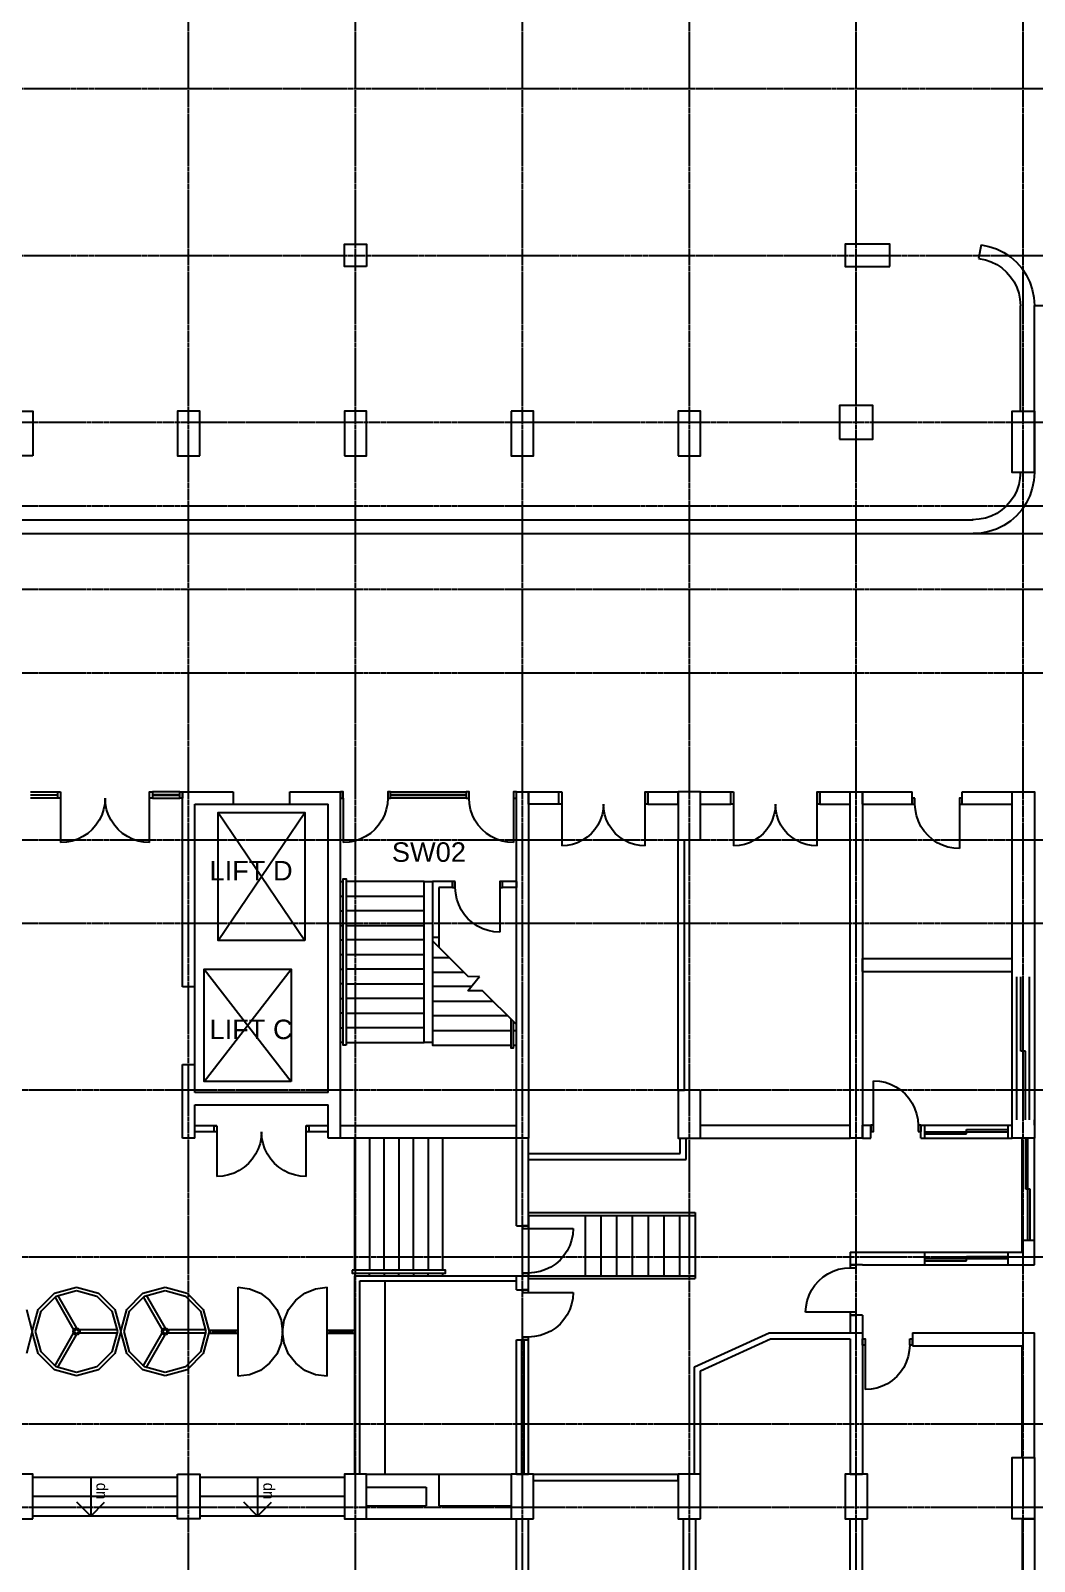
# Model space of a CAD drawing. Header units: millimetres. Extents: x -65483 to 85267, y -36001 to 67826.
# Drawn here: x -2373 to 15668, y -10690 to 16814 of the extents above; entities that cross this region are included whole.
import ezdxf

# ---------------------------------------------------------------- set-up
doc = ezdxf.new("R2010")
doc.units = ezdxf.units.MM
doc.linetypes.add('PCENTRE', pattern=[50.8, 31.75, -6.35, 6.35, -6.35])
for name, color, linetype in [('Boundaries_and_building_grids', 140, 'Continuous'), ('BRICK_WALLS_P4', 1, 'Continuous'), ('COLUMNS_P5', 5, 'Continuous'), ('DR', 8, 'Continuous'), ('Fourth Floor - Stairs', 8, 'Continuous'), ('LIFTS AND STAIRS', 8, 'Continuous'), ('TEXT', 2, 'Continuous'), ('WA', 6, 'Continuous'), ('WN', 4, 'Continuous')]:
    doc.layers.add(name, color=color, linetype=linetype)
doc.styles.add('Arial1', font='arial.ttf')

msp = doc.modelspace()

# ---------------------------------------------------------------- linework, layer by layer
at = {"layer": 'Boundaries_and_building_grids', "color": 140, "linetype": 'PCENTRE', "lineweight": -3}
for p, q in [((467, -17978), (467, 48423)), ((3467, -17978), (3467, 48423)), ((6467, -17978), (6467, 48423)), ((9467, -17978), (9467, 48423)), ((12467, -17978), (12467, 48423)), ((15467, -17978), (15467, 48423)), ((-52891, 15776), (50767, 15776)), ((-52891, 12776), (50767, 12776)), ((-62623, 9776), (50767, 9776)), ((-62623, 8276), (50767, 8276)), ((-62623, 6776), (50767, 6776)), ((-62623, 5276), (50767, 5276)), ((-62623, 2276), (50767, 2276)), ((-62623, 776), (50767, 776)), ((50767, -2224), (-62623, -2224)), ((50767, -5224), (-62623, -5224)), ((50767, -8224), (-62623, -8224)), ((50767, -9724), (-52891, -9724))]:
    msp.add_line(p, q, dxfattribs=at)
at = {"layer": 'BRICK_WALLS_P4'}
for p, q in [((6577, 3136), (7122, 3136)), ((6577, 2916), (6577, 3136)), ((7122, 2916), (7122, 3136)), ((8722, 2916), (8722, 3136)), ((8722, 3136), (9267, 3136)), ((9267, 2916), (9267, 3136)), ((9667, 3136), (10212, 3136)), ((9667, 2916), (9667, 3136)), ((10212, 2916), (10212, 3136)), ((11812, 3136), (12357, 3136)), ((11812, 2916), (11812, 3136)), ((12357, 2916), (12357, 3136)), ((12577, 2916), (12577, 3136)), ((12577, 3136), (13472, 3136)), ((13472, 2916), (13472, 3136)), ((14372, 3136), (15267, 3136)), ((14372, 2916), (14372, 3136)), ((15267, 2916), (15267, 3136)), ((7122, 2916), (6577, 2916)), ((8722, 2916), (9267, 2916)), ((9667, 2916), (10212, 2916)), ((11812, 2916), (12357, 2916)), ((12577, 2916), (13472, 2916)), ((14372, 2916), (15267, 2916)), ((9267, 2276), (9377, 2276)), ((9267, -2224), (9267, 2276)), ((9377, -2224), (9377, 2276)), ((5210, 1526), (4852, 1526)), ((4852, 1526), (4852, 526)), ((5210, 1416), (4962, 1416)), ((4962, 1416), (4962, 350)), ((5210, 1416), (5210, 1526)), ((6357, 1526), (6110, 1526)), ((6110, 1416), (6110, 1526)), ((6357, 1416), (6110, 1416)), ((6357, 1526), (6357, 1416)), ((4852, 526), (4962, 526)), ((12577, 141), (15267, 141)), ((12577, -89), (12577, 141)), ((15267, -89), (15267, 141)), ((12577, -89), (15267, -89)), ((9267, -2224), (9377, -2224)), ((977, -2864), (577, -2864)), ((577, -2974), (577, -2864)), ((977, -2974), (577, -2974)), ((2977, -2864), (2577, -2864)), ((2977, -2974), (2577, -2974)), ((2977, -2974), (2977, -2864)), ((6357, -2864), (3197, -2864)), ((3197, -3084), (3197, -2864)), ((9667, -2854), (12357, -2854)), ((9667, -3084), (9667, -2854)), ((12357, -3084), (12357, -2854)), ((12577, -3084), (12577, -2854)), ((12577, -2854), (12727, -2854)), ((12727, -2854), (12727, -2964)), ((12727, -3084), (12727, -2854)), ((13627, -2854), (13627, -2964)), ((13627, -3084), (13627, -2854)), ((13627, -2854), (15267, -2854)), ((13697, -3084), (13697, -2854)), ((15197, -3084), (15197, -2854)), ((15267, -3084), (15267, -2854)), ((6357, -3084), (3197, -3084)), ((6357, -4659), (6357, -3084)), ((6577, -4659), (6577, -3084)), ((9299, -3359), (9299, -3084)), ((9409, -3469), (9409, -3084)), ((9667, -3084), (12357, -3084)), ((12577, -3084), (12357, -3084)), ((12577, -3084), (12727, -3084)), ((13627, -3084), (15267, -3084)), ((6577, -3359), (9299, -3359)), ((6577, -3469), (9409, -3469)), ((6357, -4659), (6577, -4659)), ((6577, -4659), (6467, -4659)), ((15447, -4919), (15667, -4919)), ((15447, -5134), (15447, -4919)), ((15667, -5364), (15667, -4919)), ((12357, -5134), (12357, -5414)), ((12357, -5134), (13697, -5134)), ((13697, -5364), (13697, -5134)), ((15197, -5364), (15197, -5134)), ((15197, -5134), (15447, -5134)), ((12357, -5364), (12467, -5364)), ((12577, -5364), (12357, -5364)), ((12577, -5364), (13697, -5364)), ((15197, -5364), (15667, -5364)), ((6357, -5809), (6357, -5559)), ((6357, -5559), (6577, -5559)), ((6577, -5559), (6467, -5559)), ((6577, -5809), (6577, -5559)), ((6357, -5809), (6577, -5809)), ((6577, -5809), (6467, -5809)), ((12357, -6214), (12357, -6584)), ((12357, -6264), (12467, -6264)), ((12577, -6264), (12357, -6264)), ((12577, -6264), (12577, -6584)), ((9557, -7194), (10902, -6584)), ((10902, -6584), (12577, -6584)), ((12577, -6584), (12577, -6804)), ((13477, -6584), (15667, -6584)), ((13477, -6584), (13477, -6814)), ((15667, -8824), (15667, -6584)), ((6357, -9124), (6357, -6709)), ((6357, -6709), (6577, -6709)), ((6577, -6709), (6467, -6709)), ((6577, -9124), (6577, -6709)), ((9667, -7265), (10926, -6694)), ((10926, -6694), (12357, -6694)), ((12357, -6694), (12357, -9124)), ((12577, -6804), (12577, -6694)), ((12577, -6814), (12577, -9124)), ((13477, -6804), (13477, -6694)), ((13477, -6814), (15447, -6814)), ((15447, -8824), (15447, -6814)), ((9557, -9124), (9557, -7194)), ((9667, -9124), (9667, -7265)), ((15447, -8824), (15667, -8824)), ((4967, -9124), (4967, -9694)), ((6357, -9124), (6577, -9124)), ((6667, -9124), (9267, -9124)), ((6667, -9234), (6667, -9124)), ((6667, -9234), (9267, -9234)), ((9267, -9234), (9267, -9124)), ((12357, -9124), (12577, -9124)), ((3667, -9354), (4737, -9354)), ((4737, -9354), (4737, -9694)), ((3667, -9694), (4737, -9694)), ((4967, -9694), (6267, -9694)), ((3667, -9924), (6267, -9924)), ((6357, -12524), (6357, -9924)), ((6357, -9924), (6577, -9924)), ((6577, -12524), (6577, -9924)), ((9357, -9924), (9577, -9924)), ((9357, -9924), (9357, -12524)), ((9577, -9924), (9577, -12524)), ((12357, -12614), (12357, -9924)), ((12357, -9924), (12577, -9924)), ((12577, -12614), (12577, -9924)), ((15447, -9924), (15447, -12524)), ((15447, -9924), (15667, -9924)), ((15667, -9924), (15667, -12524))]:
    msp.add_line(p, q, dxfattribs=at)
at = {"layer": 'BRICK_WALLS_P4', "linetype": 'Continuous'}
msp.add_line((15667, -2854), (15667, -2754), dxfattribs=at)
at = {"layer": 'COLUMNS_P5'}
for p, q in [((357, -364), (357, 3136)), ((357, 3136), (1267, 3136)), ((1267, 3136), (1267, 2916)), ((2287, 2916), (2287, 3136)), ((2287, 3136), (3197, 3136)), ((3197, -3084), (3197, 3136)), ((577, -364), (577, 2916)), ((577, 2916), (1267, 2916)), ((1267, 2916), (2287, 2916)), ((2287, 2916), (2977, 2916)), ((2977, -2264), (2977, 2916)), ((577, -364), (357, -364)), ((577, -1764), (577, -364)), ((357, -1764), (577, -1764)), ((357, -3084), (357, -1764)), ((577, -2264), (577, -1764)), ((2977, -2264), (577, -2264)), ((577, -2484), (2977, -2484)), ((577, -3084), (577, -2484)), ((2977, -3084), (2977, -2484)), ((577, -3084), (357, -3084)), ((3197, -3084), (2977, -3084))]:
    msp.add_line(p, q, dxfattribs=at)
for points in [[(3667, 12576), (3267, 12576), (3267, 12976), (3667, 12976), (3667, 12576)], [(12167, 9476), (12767, 9476), (12767, 10076), (12167, 10076), (12167, 9476)]]:
    msp.add_lwpolyline(points, dxfattribs=at)
at = {"layer": 'COLUMNS_P5', "lineweight": -3}
for points in [[(13067, 12576), (13067, 12976), (12267, 12976), (12267, 12576)], [(-2333, 9176), (-2733, 9176), (-2733, 9976), (-2333, 9976)], [(667, 9176), (667, 9976), (267, 9976), (267, 9176)], [(3267, 9176), (3667, 9176), (3667, 9976), (3267, 9976)], [(6267, 9976), (6267, 9176), (6667, 9176), (6667, 9976)], [(9267, 9176), (9667, 9176), (9667, 9976), (9267, 9976)], [(15667, 8876), (15267, 8876), (15267, 9976), (15667, 9976)], [(6577, 3136), (6577, -3084), (6357, -3084), (6357, 3136)], [(9667, 3136), (9267, 3136), (9267, 2276), (9667, 2276)], [(12577, 3136), (12577, -3084), (12357, -3084), (12357, 3136)], [(15267, -3084), (15267, 3136), (15667, 3136), (15667, -3084), (15267, -3084)], [(9667, -2224), (9267, -2224), (9267, -3084), (9667, -3084)], [(15667, -8824), (15667, -9924), (15267, -9924), (15267, -8824)], [(-2333, -9924), (-2333, -9124), (-2733, -9124), (-2733, -9924)], [(267, -9124), (667, -9124), (667, -9924), (267, -9924)], [(3667, -9124), (3267, -9124), (3267, -9924), (3667, -9924)], [(6667, -9924), (6667, -9124), (6267, -9124), (6267, -9924)], [(9667, -9924), (9667, -9124), (9267, -9124), (9267, -9924)], [(12667, -9924), (12667, -9124), (12267, -9124), (12267, -9924)]]:
    msp.add_lwpolyline(points, close=True, dxfattribs=at)
at = {"layer": 'DR'}
for p, q in [((-1833, 3026), (-1833, 2226)), ((-1033, 3026), (-1040, 2921)), ((-1026, 2921), (-1033, 3026)), ((-233, 2226), (-233, 3026)), ((3247, 3026), (3247, 2226)), ((4047, 3026), (4040, 2921)), ((4097, 3026), (4097, 3081)), ((5514, 2921), (5507, 3026)), ((6307, 3026), (6307, 2226)), ((-1060, 2819), (-1094, 2720)), ((-1040, 2921), (-1060, 2819)), ((-1006, 2819), (-1026, 2921)), ((-972, 2720), (-1006, 2819)), ((4020, 2819), (3986, 2720)), ((4040, 2921), (4020, 2819)), ((5534, 2819), (5514, 2921)), ((5568, 2720), (5534, 2819)), ((7172, 2916), (7172, 2166)), ((7916, 2818), (7897, 2722)), ((7922, 2916), (7916, 2818)), ((7929, 2818), (7922, 2916)), ((7948, 2722), (7929, 2818)), ((8672, 2166), (8672, 2916)), ((10262, 2916), (10262, 2166)), ((11006, 2818), (10987, 2722)), ((11012, 2916), (11006, 2818)), ((11019, 2818), (11012, 2916)), ((11038, 2722), (11019, 2818)), ((11762, 2166), (11762, 2916)), ((13529, 2811), (13522, 2916)), ((13549, 2709), (13529, 2811)), ((14322, 2916), (14322, 2116)), ((-1198, 2539), (-1267, 2460)), ((-1140, 2626), (-1198, 2539)), ((-1094, 2720), (-1140, 2626)), ((-926, 2626), (-972, 2720)), ((-867, 2539), (-926, 2626)), ((-798, 2460), (-867, 2539)), ((3882, 2539), (3813, 2460)), ((3940, 2626), (3882, 2539)), ((3986, 2720), (3940, 2626)), ((5614, 2626), (5568, 2720)), ((5673, 2539), (5614, 2626)), ((5742, 2460), (5673, 2539)), ((7822, 2541), (7767, 2459)), ((7865, 2629), (7822, 2541)), ((7897, 2722), (7865, 2629)), ((7979, 2629), (7948, 2722)), ((8023, 2541), (7979, 2629)), ((8077, 2459), (8023, 2541)), ((10912, 2541), (10857, 2459)), ((10955, 2629), (10912, 2541)), ((10987, 2722), (10955, 2629)), ((11069, 2629), (11038, 2722)), ((11113, 2541), (11069, 2629)), ((11167, 2459), (11113, 2541)), ((13583, 2610), (13549, 2709)), ((13629, 2516), (13583, 2610)), ((13688, 2429), (13629, 2516)), ((-1728, 2233), (-1833, 2226)), ((-1626, 2253), (-1728, 2233)), ((-1527, 2287), (-1626, 2253)), ((-1433, 2333), (-1527, 2287)), ((-1346, 2391), (-1433, 2333)), ((-1267, 2460), (-1346, 2391)), ((-720, 2391), (-798, 2460)), ((-633, 2333), (-720, 2391)), ((-539, 2287), (-633, 2333)), ((-440, 2253), (-539, 2287)), ((-337, 2233), (-440, 2253)), ((-233, 2226), (-337, 2233)), ((3352, 2233), (3247, 2226)), ((3454, 2253), (3352, 2233)), ((3553, 2287), (3454, 2253)), ((3647, 2333), (3553, 2287)), ((3734, 2391), (3647, 2333)), ((3813, 2460), (3734, 2391)), ((5820, 2391), (5742, 2460)), ((5907, 2333), (5820, 2391)), ((6001, 2287), (5907, 2333)), ((6100, 2253), (6001, 2287)), ((6203, 2233), (6100, 2253)), ((6307, 2226), (6203, 2233)), ((7459, 2223), (7366, 2191)), ((7547, 2266), (7459, 2223)), ((7629, 2321), (7547, 2266)), ((7703, 2385), (7629, 2321)), ((7767, 2459), (7703, 2385)), ((8142, 2385), (8077, 2459)), ((8216, 2321), (8142, 2385)), ((8297, 2266), (8216, 2321)), ((8385, 2223), (8297, 2266)), ((8478, 2191), (8385, 2223)), ((10549, 2223), (10456, 2191)), ((10637, 2266), (10549, 2223)), ((10719, 2321), (10637, 2266)), ((10793, 2385), (10719, 2321)), ((10857, 2459), (10793, 2385)), ((11232, 2385), (11167, 2459)), ((11306, 2321), (11232, 2385)), ((11387, 2266), (11306, 2321)), ((11475, 2223), (11387, 2266)), ((11568, 2191), (11475, 2223)), ((13757, 2350), (13688, 2429)), ((13835, 2281), (13757, 2350)), ((13922, 2223), (13835, 2281)), ((14016, 2177), (13922, 2223)), ((7270, 2172), (7172, 2166)), ((7366, 2191), (7270, 2172)), ((8574, 2172), (8478, 2191)), ((8672, 2166), (8574, 2172)), ((10360, 2172), (10262, 2166)), ((10456, 2191), (10360, 2172)), ((11664, 2172), (11568, 2191)), ((11762, 2166), (11664, 2172)), ((14115, 2143), (14016, 2177)), ((14218, 2123), (14115, 2143)), ((14322, 2116), (14218, 2123)), ((5267, 1311), (5260, 1416)), ((6060, 1416), (6060, 616)), ((5287, 1209), (5267, 1311)), ((5321, 1110), (5287, 1209)), ((5367, 1016), (5321, 1110)), ((5425, 929), (5367, 1016)), ((5494, 850), (5425, 929)), ((5573, 781), (5494, 850)), ((5660, 723), (5573, 781)), ((5754, 677), (5660, 723)), ((5853, 643), (5754, 677)), ((5955, 623), (5853, 643)), ((6060, 616), (5955, 623)), ((12777, -2854), (12777, -2054)), ((12777, -2054), (12882, -2061)), ((12882, -2061), (12984, -2082)), ((12984, -2082), (13083, -2115)), ((13083, -2115), (13177, -2161)), ((13177, -2161), (13264, -2220)), ((13264, -2220), (13343, -2289)), ((13343, -2289), (13412, -2367)), ((13412, -2367), (13470, -2454)), ((13470, -2454), (13516, -2548)), ((13516, -2548), (13550, -2647)), ((13550, -2647), (13570, -2750)), ((13570, -2750), (13577, -2854)), ((977, -2974), (977, -3774)), ((1777, -2974), (1770, -3079)), ((1784, -3079), (1777, -2974)), ((2577, -3774), (2577, -2974)), ((1716, -3280), (1670, -3374)), ((1750, -3181), (1716, -3280)), ((1770, -3079), (1750, -3181)), ((1804, -3181), (1784, -3079)), ((1838, -3280), (1804, -3181)), ((1884, -3374), (1838, -3280)), ((1543, -3540), (1464, -3609)), ((1612, -3461), (1543, -3540)), ((1670, -3374), (1612, -3461)), ((1943, -3461), (1884, -3374)), ((2012, -3540), (1943, -3461)), ((2090, -3609), (2012, -3540)), ((1082, -3767), (977, -3774)), ((1184, -3747), (1082, -3767)), ((1283, -3713), (1184, -3747)), ((1377, -3667), (1283, -3713)), ((1464, -3609), (1377, -3667)), ((2177, -3667), (2090, -3609)), ((2271, -3713), (2177, -3667)), ((2370, -3747), (2271, -3713)), ((2473, -3767), (2370, -3747)), ((2577, -3774), (2473, -3767)), ((6577, -4709), (7377, -4709)), ((7350, -4916), (7316, -5015)), ((7370, -4814), (7350, -4916)), ((7377, -4709), (7370, -4814)), ((7212, -5196), (7143, -5275)), ((7270, -5109), (7212, -5196)), ((7316, -5015), (7270, -5109)), ((6784, -5482), (6682, -5502)), ((6883, -5448), (6784, -5482)), ((6977, -5402), (6883, -5448)), ((7064, -5344), (6977, -5402)), ((7143, -5275), (7064, -5344)), ((11957, -5521), (12051, -5475)), ((12051, -5475), (12150, -5442)), ((12150, -5442), (12253, -5421)), ((12253, -5421), (12357, -5414)), ((-1945, -5871), (-1547, -5764)), ((-1547, -5764), (-1150, -5871)), ((-355, -5871), (43, -5764)), ((43, -5764), (440, -5871)), ((1357, -7364), (1357, -5764)), ((1357, -5764), (1564, -5792)), ((2750, -5792), (2957, -5764)), ((2957, -7364), (2957, -5764)), ((6682, -5502), (6577, -5509)), ((11664, -5814), (11723, -5727)), ((11723, -5727), (11792, -5649)), ((11792, -5649), (11870, -5580)), ((11870, -5580), (11957, -5521)), ((-2236, -6162), (-1945, -5871)), ((-2184, -6192), (-1915, -5923)), ((-1940, -5938), (-1599, -6529)), ((-1915, -5923), (-1547, -5824)), ((-1889, -5908), (-1547, -6499)), ((-1547, -5824), (-1180, -5923)), ((-1180, -5923), (-911, -6192)), ((-1150, -5871), (-859, -6162)), ((-646, -6162), (-355, -5871)), ((-594, -6192), (-325, -5923)), ((-350, -5938), (-9, -6529)), ((-325, -5923), (43, -5824)), ((-298, -5908), (43, -6499)), ((43, -5824), (410, -5923)), ((410, -5923), (679, -6192)), ((440, -5871), (731, -6162)), ((1564, -5792), (1757, -5871)), ((1757, -5871), (1923, -5999)), ((1923, -5999), (2050, -6164)), ((2264, -6164), (2392, -5999)), ((2392, -5999), (2557, -5871)), ((2557, -5871), (2750, -5792)), ((6577, -5859), (7377, -5859)), ((7370, -5964), (7350, -6066)), ((7377, -5859), (7370, -5964)), ((11564, -6110), (11584, -6007)), ((11584, -6007), (11618, -5908)), ((11618, -5908), (11664, -5814)), ((-2449, -6162), (-2342, -6559)), ((-2342, -6559), (-2236, -6162)), ((-2282, -6559), (-2184, -6192)), ((-911, -6192), (-812, -6559)), ((-859, -6162), (-752, -6559)), ((-752, -6559), (-646, -6162)), ((-692, -6559), (-594, -6192)), ((679, -6192), (778, -6559)), ((731, -6162), (838, -6559)), ((2050, -6164), (2130, -6357)), ((2184, -6357), (2264, -6164)), ((7270, -6259), (7212, -6346)), ((7316, -6165), (7270, -6259)), ((7350, -6066), (7316, -6165)), ((11557, -6214), (11564, -6110)), ((12357, -6214), (11557, -6214)), ((-2342, -6559), (-2449, -6957)), ((-2236, -6957), (-2342, -6559)), ((-2342, -6559), (-2342, -6559)), ((-2184, -6927), (-2282, -6559)), ((-1940, -7180), (-1599, -6589)), ((-1607, -6559), (-1599, -6529)), ((-1599, -6589), (-1607, -6559)), ((-1599, -6529), (-1577, -6507)), ((-1577, -6611), (-1599, -6589)), ((-1582, -6559), (-1577, -6542)), ((-1577, -6577), (-1582, -6559)), ((-1577, -6507), (-1547, -6499)), ((-1577, -6542), (-1565, -6529)), ((-1565, -6589), (-1577, -6577)), ((-1565, -6529), (-1547, -6525)), ((-1547, -6594), (-1565, -6589)), ((-1547, -6499), (-1517, -6507)), ((-1547, -6525), (-1530, -6529)), ((-1530, -6589), (-1547, -6594)), ((-1530, -6529), (-1517, -6542)), ((-1517, -6577), (-1530, -6589)), ((-1517, -6507), (-1495, -6529)), ((-1517, -6542), (-1513, -6559)), ((-1513, -6559), (-1517, -6577)), ((-1495, -6589), (-1517, -6611)), ((-1513, -6559), (-1513, -6559)), ((-813, -6529), (-1495, -6529)), ((-1495, -6529), (-1487, -6559)), ((-1487, -6559), (-1495, -6589)), ((-813, -6589), (-1495, -6589)), ((-1487, -6559), (-1487, -6559)), ((-812, -6559), (-911, -6927)), ((-752, -6559), (-859, -6957)), ((-812, -6559), (-812, -6559)), ((-752, -6559), (-752, -6559)), ((-646, -6957), (-752, -6559)), ((-594, -6927), (-692, -6559)), ((-350, -7180), (-9, -6589)), ((-17, -6559), (-9, -6529)), ((-9, -6589), (-17, -6559)), ((-9, -6529), (13, -6507)), ((13, -6611), (-9, -6589)), ((8, -6559), (13, -6542)), ((13, -6577), (8, -6559)), ((13, -6507), (43, -6499)), ((13, -6542), (26, -6529)), ((26, -6589), (13, -6577)), ((26, -6529), (43, -6525)), ((43, -6594), (26, -6589)), ((43, -6499), (73, -6507)), ((43, -6525), (60, -6529)), ((60, -6589), (43, -6594)), ((60, -6529), (73, -6542)), ((73, -6577), (60, -6589)), ((73, -6507), (95, -6529)), ((73, -6542), (78, -6559)), ((78, -6559), (73, -6577)), ((95, -6589), (73, -6611)), ((78, -6559), (78, -6559)), ((777, -6529), (95, -6529)), ((95, -6529), (103, -6559)), ((103, -6559), (95, -6589)), ((777, -6589), (95, -6589)), ((103, -6559), (103, -6559)), ((778, -6559), (679, -6927)), ((838, -6559), (731, -6957)), ((778, -6559), (778, -6559)), ((838, -6559), (838, -6559)), ((1307, -6539), (907, -6539)), ((1307, -6559), (907, -6559)), ((907, -6569), (1307, -6569)), ((907, -6589), (1307, -6589)), ((2130, -6357), (2157, -6564)), ((2157, -6564), (2130, -6771)), ((2157, -6564), (2184, -6357)), ((2184, -6771), (2157, -6564)), ((3407, -6539), (3007, -6539)), ((3407, -6559), (3007, -6559)), ((3007, -6569), (3407, -6569)), ((3007, -6589), (3407, -6589)), ((6883, -6598), (6784, -6632)), ((6977, -6552), (6883, -6598)), ((7064, -6494), (6977, -6552)), ((7143, -6425), (7064, -6494)), ((7212, -6346), (7143, -6425)), ((-1889, -7210), (-1547, -6619)), ((-1547, -6619), (-1577, -6611)), ((-1517, -6611), (-1547, -6619)), ((-298, -7210), (43, -6619)), ((43, -6619), (13, -6611)), ((73, -6611), (43, -6619)), ((2130, -6771), (2050, -6964)), ((2264, -6964), (2184, -6771)), ((6682, -6652), (6577, -6659)), ((6784, -6632), (6682, -6652)), ((12627, -6804), (12627, -7604)), ((13427, -6804), (13420, -6909)), ((-1945, -7248), (-2236, -6957)), ((-1915, -7196), (-2184, -6927)), ((-911, -6927), (-1180, -7196)), ((-859, -6957), (-1150, -7248)), ((-355, -7248), (-646, -6957)), ((-325, -7196), (-594, -6927)), ((679, -6927), (410, -7196)), ((731, -6957), (440, -7248)), ((1923, -7130), (1757, -7257)), ((2050, -6964), (1923, -7130)), ((2392, -7130), (2264, -6964)), ((2557, -7257), (2392, -7130)), ((13366, -7110), (13320, -7204)), ((13400, -7011), (13366, -7110)), ((13420, -6909), (13400, -7011)), ((-1547, -7354), (-1945, -7248)), ((-1547, -7294), (-1915, -7196)), ((-1180, -7196), (-1547, -7294)), ((-1150, -7248), (-1547, -7354)), ((43, -7354), (-355, -7248)), ((43, -7294), (-325, -7196)), ((410, -7196), (43, -7294)), ((440, -7248), (43, -7354)), ((1564, -7337), (1357, -7364)), ((1757, -7257), (1564, -7337)), ((2750, -7337), (2557, -7257)), ((2957, -7364), (2750, -7337)), ((13193, -7370), (13114, -7439)), ((13262, -7291), (13193, -7370)), ((13320, -7204), (13262, -7291)), ((12732, -7597), (12627, -7604)), ((12834, -7577), (12732, -7597)), ((12933, -7543), (12834, -7577)), ((13027, -7497), (12933, -7543)), ((13114, -7439), (13027, -7497))]:
    msp.add_line(p, q, dxfattribs=at)
for points in [[(-1833, 3136), (-1833, 3026), (-1883, 3026), (-1883, 3136), (-1833, 3136)], [(-183, 3136), (-183, 3026), (-233, 3026), (-233, 3136), (-183, 3136)], [(357, 3136), (357, 3026), (307, 3026), (307, 3136), (357, 3136)], [(3247, 3026), (3247, 3136), (3197, 3136), (3197, 3026), (3247, 3026)], [(4097, 3026), (4097, 3136), (4047, 3136), (4047, 3026), (4097, 3026)], [(5507, 3026), (5507, 3136), (5457, 3136), (5457, 3026), (5507, 3026)], [(6357, 3026), (6357, 3136), (6307, 3136), (6307, 3026), (6357, 3026)], [(7172, 3136), (7172, 2916), (7122, 2916), (7122, 3136), (7172, 3136)], [(8722, 3136), (8722, 2916), (8672, 2916), (8672, 3136), (8722, 3136)], [(10262, 3136), (10262, 2916), (10212, 2916), (10212, 3136), (10262, 3136)], [(11812, 3136), (11812, 2916), (11762, 2916), (11762, 3136), (11812, 3136)], [(13522, 3026), (13472, 3026), (13472, 2916), (13522, 2916), (13522, 3026)], [(14372, 3026), (14322, 3026), (14322, 2916), (14372, 2916), (14372, 3026)], [(5260, 1526), (5210, 1526), (5210, 1416), (5260, 1416), (5260, 1526)], [(6110, 1526), (6060, 1526), (6060, 1416), (6110, 1416), (6110, 1526)], [(977, -2864), (977, -2974), (927, -2974), (927, -2864), (977, -2864)], [(2627, -2864), (2627, -2974), (2577, -2974), (2577, -2864), (2627, -2864)], [(12727, -2964), (12777, -2964), (12777, -2854), (12727, -2854), (12727, -2964)], [(13577, -2964), (13627, -2964), (13627, -2854), (13577, -2854), (13577, -2964)], [(6467, -4659), (6467, -4709), (6577, -4709), (6577, -4659), (6467, -4659)], [(12467, -5414), (12467, -5364), (12357, -5364), (12357, -5414), (12467, -5414)], [(6467, -5509), (6467, -5559), (6577, -5559), (6577, -5509), (6467, -5509)], [(6467, -5809), (6467, -5859), (6577, -5859), (6577, -5809), (6467, -5809)], [(12467, -6264), (12467, -6214), (12357, -6214), (12357, -6264), (12467, -6264)], [(907, -6589), (907, -6539), (857, -6539), (857, -6589), (907, -6589)], [(1357, -6589), (1357, -6539), (1307, -6539), (1307, -6589), (1357, -6589)], [(3007, -6589), (3007, -6539), (2957, -6539), (2957, -6589), (3007, -6589)], [(3457, -6589), (3457, -6539), (3407, -6539), (3407, -6589), (3457, -6589)], [(6467, -6659), (6467, -6709), (6577, -6709), (6577, -6659), (6467, -6659)], [(12577, -6694), (12627, -6694), (12627, -6804), (12577, -6804), (12577, -6694)], [(13427, -6694), (13477, -6694), (13477, -6804), (13427, -6804), (13427, -6694)]]:
    msp.add_lwpolyline(points, dxfattribs=at)
at = {"layer": 'Fourth Floor - Stairs', "color": 8, "linetype": 'Continuous'}
for p, q in [((996, 464), (2558, 2764)), ((996, 2764), (2558, 464)), ((746, -47), (2309, -2068)), ((746, -2068), (2309, -47))]:
    msp.add_line(p, q, dxfattribs=at)
for points in [[(2558, 464), (996, 464), (996, 2764), (2558, 2764), (2558, 464)], [(2309, -2068), (746, -2068), (746, -47), (2309, -47), (2309, -2068)]]:
    msp.add_lwpolyline(points, dxfattribs=at)
at = {"layer": 'LIFTS AND STAIRS', "linetype": 'Continuous'}
for p, q in [((14711, 12966), (14662, 12721)), ((14711, 12966), (14852, 12938)), ((14852, 12938), (14988, 12892)), ((14662, 12721), (14787, 12696)), ((14787, 12696), (14892, 12661)), ((14892, 12661), (14992, 12611)), ((14988, 12892), (15117, 12828)), ((15117, 12828), (15237, 12748)), ((15237, 12748), (15345, 12654)), ((15345, 12654), (15440, 12545)), ((14992, 12611), (15084, 12550)), ((14992, 12611), (15084, 12550)), ((15084, 12550), (15168, 12476)), ((15168, 12476), (15241, 12393)), ((15168, 12476), (15241, 12393)), ((15241, 12393), (15303, 12300)), ((15440, 12545), (15520, 12426)), ((15520, 12426), (15583, 12297)), ((15303, 12300), (15352, 12201)), ((15352, 12201), (15388, 12096)), ((15583, 12297), (15630, 12160)), ((15630, 12160), (15658, 12019)), ((15388, 12096), (15409, 11987)), ((15409, 11987), (15417, 11868)), ((15658, 12019), (15667, 11876)), ((15418, 8892), (15409, 8765)), ((15667, 8876), (15658, 8732)), ((15352, 8551), (15303, 8451)), ((15388, 8656), (15352, 8551)), ((15409, 8765), (15388, 8656)), ((15630, 8591), (15583, 8455)), ((15658, 8732), (15630, 8591)), ((15168, 8275), (15084, 8202)), ((15241, 8359), (15168, 8275)), ((15303, 8451), (15241, 8359)), ((15520, 8326), (15440, 8206)), ((15583, 8455), (15520, 8326)), ((14678, 8034), (14551, 8025)), ((14787, 8055), (14678, 8034)), ((14892, 8091), (14787, 8055)), ((14992, 8140), (14892, 8091)), ((15084, 8202), (14992, 8140)), ((15237, 8003), (15117, 7923)), ((15345, 8098), (15237, 8003)), ((15440, 8206), (15345, 8098)), ((14711, 7785), (14567, 7776)), ((14852, 7813), (14711, 7785)), ((14988, 7859), (14852, 7813)), ((15117, 7923), (14988, 7859)), ((6577, -4423), (9573, -4423)), ((6577, -4473), (6577, -5559)), ((6577, -4473), (9573, -4473)), ((7592, -4473), (7592, -5559)), ((7875, -4473), (7875, -5559)), ((8158, -4473), (8158, -5559)), ((8441, -4473), (8441, -5559)), ((8724, -4473), (8724, -5559)), ((9007, -4473), (9007, -5559)), ((9290, -4473), (9290, -5559)), ((9573, -4423), (9573, -5609)), ((6577, -5559), (9573, -5559)), ((6577, -5609), (9573, -5609))]:
    msp.add_line(p, q, dxfattribs=at)
at = {"layer": 'LIFTS AND STAIRS'}
for p, q in [((15417, 9976), (15417, 11868)), ((15667, 8876), (15667, 11876)), ((15667, 11876), (21267, 11876)), ((15417, 8876), (15417, 8884)), ((-16633, 8026), (14567, 8026)), ((-16633, 7776), (14567, 7776)), ((14567, 7776), (22224, 7785)), ((3197, 1526), (3247, 1526)), ((4702, 1526), (3297, 1526)), ((3197, 1263), (3247, 1263)), ((3297, 1263), (4702, 1263)), ((3197, 1000), (3247, 1000)), ((4702, 1000), (3297, 1000)), ((3197, 738), (3247, 738)), ((3297, 738), (4702, 738)), ((3197, 475), (3247, 475)), ((4702, 475), (3297, 475)), ((5498, -186), (4852, 460)), ((3197, 212), (3247, 212)), ((3297, 212), (4702, 212)), ((4852, 162), (5150, 162)), ((3197, -51), (3247, -51)), ((4702, -51), (3297, -51)), ((4852, -101), (5413, -101)), ((5487, -439), (5697, -180)), ((5697, -180), (5498, -186)), ((3247, -313), (3197, -313)), ((3297, -313), (4702, -313)), ((5548, -363), (4852, -363)), ((5751, -439), (5487, -439)), ((6357, -1045), (5751, -439)), ((3197, -576), (3247, -576)), ((4702, -576), (3297, -576)), ((4852, -626), (5938, -626)), ((3247, -839), (3197, -839)), ((3297, -839), (4702, -839)), ((6201, -889), (4852, -889)), ((3197, -1102), (3247, -1102)), ((3247, -1364), (3197, -1364)), ((4702, -1102), (3297, -1102)), ((3297, -1364), (4702, -1364)), ((4852, -1152), (6257, -1152)), ((6307, -1152), (6357, -1152)), ((6307, -1414), (6357, -1414)), ((3457, -5459), (3457, -3084)), ((3720, -3084), (3720, -5459)), ((3983, -5459), (3983, -3084)), ((4245, -3084), (4245, -5459)), ((4508, -5459), (4508, -3084)), ((4771, -3088), (4771, -5459)), ((5034, -5459), (5034, -3084)), ((3457, -5509), (3457, -5559)), ((3720, -5559), (3720, -5509)), ((3983, -5509), (3983, -5559)), ((4245, -5559), (4245, -5509)), ((4508, -5509), (4508, -5559)), ((4771, -5559), (4771, -5509)), ((5034, -5559), (5034, -5509)), ((5034, -5559), (5034, -5509)), ((-2333, -9174), (267, -9174)), ((-1293, -9188), (-1293, -9876)), ((667, -9174), (3267, -9174)), ((1707, -9188), (1707, -9876)), ((267, -9524), (-2333, -9524)), ((-1293, -9876), (-1543, -9626)), ((-1293, -9876), (-1043, -9626)), ((3267, -9524), (667, -9524)), ((1707, -9876), (1457, -9626)), ((1707, -9876), (1957, -9626)), ((-2333, -9874), (267, -9874)), ((667, -9874), (3267, -9874))]:
    msp.add_line(p, q, dxfattribs=at)
for points in [[(3297, -1414), (3247, -1414), (3247, 1576), (3297, 1576), (3297, -1414)], [(4852, -1364), (4702, -1364), (4702, 1526), (4852, 1526), (4852, -1364)], [(6257, -945), (6257, -1464), (6307, -1464), (6307, -995)], [(4852, -1364), (4852, -1414), (6257, -1414)], [(3407, -5459), (3407, -5509), (5084, -5509), (5084, -5459), (3407, -5459)]]:
    msp.add_lwpolyline(points, dxfattribs=at)
at = {"layer": 'WA'}
for p, q in [((3457, -9124), (3457, -5559)), ((3457, -5559), (6357, -5559)), ((3547, -5649), (6357, -5649)), ((3547, -9124), (3547, -5649)), ((3997, -9124), (3997, -5649)), ((3667, -9124), (6267, -9124))]:
    msp.add_line(p, q, dxfattribs=at)
at = {"layer": 'WN'}
for p, q in [((-2373, 3136), (-1883, 3136)), ((-2373, 3086), (-1883, 3086)), ((-1883, 3076), (-2373, 3076)), ((-1883, 3026), (-2373, 3026)), ((307, 3136), (-183, 3136)), ((307, 3086), (-183, 3086)), ((-183, 3076), (307, 3076)), ((-183, 3026), (307, 3026)), ((4097, 3136), (5457, 3136)), ((5457, 3086), (4097, 3086)), ((4097, 3076), (5457, 3076)), ((5457, 3026), (4097, 3026)), ((15352, -2754), (15352, -189)), ((15427, -1522), (15427, -189)), ((15467, -2754), (15467, -189)), ((15582, -2754), (15582, -189)), ((15507, -1522), (15427, -1522)), ((15507, -2754), (15507, -1522)), ((13697, -2854), (15197, -2854)), ((13697, -2969), (15197, -2969)), ((13697, -3009), (14447, -3009)), ((14447, -3009), (14447, -2929)), ((14447, -2929), (15197, -2929)), ((13697, -3084), (15197, -3084)), ((15447, -4919), (15447, -3084)), ((15512, -4002), (15512, -3084)), ((15552, -4919), (15552, -3084)), ((15667, -4919), (15667, -3084)), ((15592, -4002), (15512, -4002)), ((15592, -4919), (15592, -4002)), ((13697, -5134), (15197, -5134)), ((14447, -5289), (14447, -5209)), ((14447, -5209), (15197, -5209)), ((13697, -5249), (15197, -5249)), ((13697, -5289), (14447, -5289)), ((13697, -5364), (15197, -5364)), ((6449, -6709), (6449, -9124)), ((6489, -6709), (6489, -9124))]:
    msp.add_line(p, q, dxfattribs=at)

# ---------------------------------------------------------------- texts
at = {"layer": 'LIFTS AND STAIRS'}
for p in [(-1035, -9575), (1965, -9575)]:
    msp.add_text('up', height=200.4, rotation=90, dxfattribs=at).set_placement(p)
at = {"layer": 'TEXT', "linetype": 'Continuous', "char_height": 350, "attachment_point": 7, "style": 'Arial1'}
for s, insert in [('SW02', (4120, 1875)), ('LIFT D', (843, 1545)), ('LIFT C', (843, -1311))]:
    msp.add_mtext(s, dxfattribs=dict(at, insert=insert))

doc.saveas('drawing.dxf')
